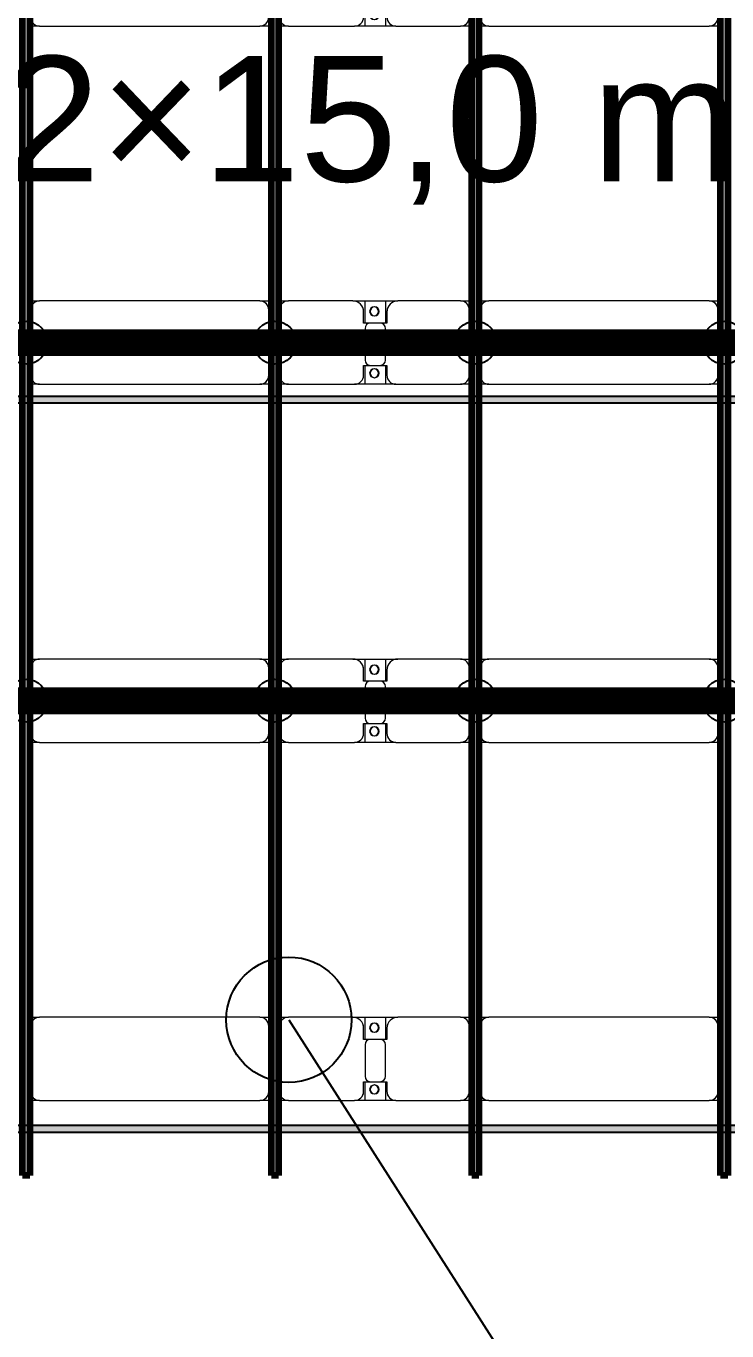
# Model space of a CAD drawing. Header units: millimetres. Extents: x 312848 to 517332, y -142134 to -35114.
# Drawn here: x 400452 to 404367, y -134847 to -127561 of the extents above; entities that cross this region are included whole.
import ezdxf

# ---------------------------------------------------------------- set-up
doc = ezdxf.new("R2010")
doc.units = ezdxf.units.MM
for name, color, linetype, lineweight in [('A-ANNO-DIMS', 211, 'Continuous', 9), ('A-ANNO-DIMS-500', 211, 'Continuous', 9), ('A-GENM', 13, 'Continuous', 9), ('S-BEAM', 12, 'Continuous', 9)]:
    doc.layers.add(name, color=color, linetype=linetype, lineweight=lineweight)
for name, color, linetype in [('GC-BICH NEO', 6, 'Continuous'), ('GC-DAY NEO', 5, 'Continuous'), ('GC-GHI CHU', 2, 'Continuous'), ('GC-HOP 40x60 GIA CUONG', 1, 'Continuous')]:
    doc.layers.add(name, color=color, linetype=linetype)
doc.styles.add('GC_VN', font='arial.ttf')
doc.styles.add('Trebuchet MS', font='trebuc.ttf', dxfattribs={"width": 0.8, "height": 1500})
doc.dimstyles.new('Arc_Length_-_3mm_Trebuchet_MS_3', dxfattribs={"dimscale": 304.8, "dimtxt": 1546.42636, "dimasz": 1.64042, "dimexe": 2.46063, "dimexo": 2.46063, "dimgap": 0.492126, "dimtad": 1, "dimdec": 0, "dimrnd": 10, "dimzin": 0, "dimdsep": 46, "dimtxsty": 'Trebuchet MS', "dimblk1": 'OBLIQUE', "dimblk2": 'OBLIQUE', "dimsah": 1, "dimcen": 0.09, "dimdle": 1.64042, "dimazin": 0, "dimtfac": 1, "dimtdec": 4, "dimtix": 1, "dimtmove": 0, "dimatfit": 3, "dimfxl": 1, "dimtvp": 1, "dimtfill": 1, "dimtolj": 1, "dimtzin": 0, "dimarcsym": 2})

# ---------------------------------------------------------------- blocks, each defined once
blk = doc.blocks.new('Dai phao do pin - DẢI PHAO ĐỠ PIN-67305-KHUNG KẾT CẤU BÈ PIN 3')
at = {"layer": 'A-GENM', "color": 7}
for p, q in [((-675.6, 241.6), (-620.3, 241.6)), ((610.3, 241.6), (-620.3, 241.6)), ((610.3, 241.6), (674.4, 241.6)), ((714.4, 241.6), (769.7, 241.6)), ((1129.7, 241.6), (769.7, 241.6)), ((1129.7, 241.6), (1312.2, 241.6)), ((1197.8, 241.6), (1380.3, 241.6)), ((1197.8, 118.2), (1197.8, 241.6)), ((1312.2, 241.6), (1312.2, 118.2)), ((1730.3, 241.6), (1380.3, 241.6)), ((1730.3, 241.6), (1794.4, 241.6)), ((1834.4, 241.6), (1889.7, 241.6)), ((3120.3, 241.6), (1889.7, 241.6)), ((3120.3, 241.6), (3184.4, 241.6)), ((-670.3, 191.6), (-670.3, -173.4)), ((660.3, -173.4), (660.3, 191.6)), ((719.7, 191.6), (719.7, -173.4)), ((1189.7, 118.2), (1189.7, 181.6)), ((1320.3, 181.6), (1320.3, 118.2)), ((1780.3, -173.4), (1780.3, 191.6)), ((1839.7, 191.6), (1839.7, -173.4)), ((3170.3, -173.4), (3170.3, 191.6)), ((1282.2, 118.2), (1189.7, 118.2)), ((1197.8, 88.2), (1197.8, -88.2)), ((1320.3, 118.2), (1227.8, 118.2)), ((1312.2, -88.2), (1312.2, 88.2)), ((1189.7, -173.4), (1189.7, -118.2)), ((1189.7, -118.2), (1282.2, -118.2)), ((1197.8, -223.4), (1197.8, -118.2)), ((1227.8, -118.2), (1320.3, -118.2)), ((1312.2, -118.2), (1312.2, -223.4)), ((1320.3, -118.2), (1320.3, -173.4)), ((-620.3, -223.4), (-675.6, -223.4)), ((-620.3, -223.4), (610.3, -223.4)), ((674.4, -223.4), (610.3, -223.4)), ((769.7, -223.4), (714.4, -223.4)), ((769.7, -223.4), (1139.7, -223.4)), ((1312.2, -223.4), (1139.7, -223.4)), ((1370.3, -223.4), (1197.8, -223.4)), ((1370.3, -223.4), (1730.3, -223.4)), ((1794.4, -223.4), (1730.3, -223.4)), ((1889.7, -223.4), (1834.4, -223.4)), ((1889.7, -223.4), (3120.3, -223.4)), ((3184.4, -223.4), (3120.3, -223.4))]:
    blk.add_line(p, q, dxfattribs=at)
for centre, radius, start, end in [((-620.3, 191.6), 50, 90, 180), ((-620.3, 191.6), 50, 105, 180), ((610.3, 191.6), 50, 360, 90), ((610.3, 191.6), 50, 15, 90), ((769.7, 191.6), 50, 90, 180), ((769.7, 191.6), 50, 135, 180), ((1129.7, 181.6), 60, 360, 90), ((1380.3, 181.6), 60, 90, 180), ((1730.3, 191.6), 50, 360, 90), ((1730.3, 191.6), 50, 360, 45), ((1889.7, 191.6), 50, 90, 180), ((1889.7, 191.6), 50, 105, 180), ((3120.3, 191.6), 50, 360, 90), ((3120.3, 191.6), 50, 15, 90), ((1129.7, 181.6), 60, 360, 30), ((1248.6, 183.2), 25, 360, 180), ((1248.6, 183.2), 25, 180, 0), ((1251.4, 183.2), 25, 0, 180), ((1251.4, 183.2), 25, 180, 0), ((1380.3, 181.6), 60, 150, 180), ((1227.8, 88.2), 30, 90, 180), ((1282.2, 88.2), 30, 360, 90), ((1227.8, -88.2), 30, 180, 270), ((1248.6, -161.8), 25, 360, 180), ((1251.4, -161.8), 25, 0, 180), ((1282.2, -88.2), 30, 270, 360), ((-620.3, -173.4), 50, 180, 270), ((-620.3, -173.4), 50, 180, 270), ((610.3, -173.4), 50, 270, 360), ((610.3, -173.4), 50, 285, 360), ((769.7, -173.4), 50, 180, 270), ((769.7, -173.4), 50, 180, 225), ((1139.7, -173.4), 50, 270, 360), ((1139.7, -173.4), 50, 315, 360), ((1248.6, -161.8), 25, 180, 360), ((1251.4, -161.8), 25, 180, 0), ((1370.3, -173.4), 50, 180, 270), ((1370.3, -173.4), 50, 180, 225), ((1730.3, -173.4), 50, 270, 360), ((1730.3, -173.4), 50, 315, 360), ((1889.7, -173.4), 50, 180, 270), ((1889.7, -173.4), 50, 180, 270), ((3120.3, -173.4), 50, 270, 360), ((3120.3, -173.4), 50, 285, 360)]:
    blk.add_arc(centre, radius, start, end, dxfattribs=at)
blk = doc.blocks.new('Dai phao do pin - DẢI PHAO ĐỠ PIN-V14-KHUNG KẾT CẤU BÈ PIN 3')
at = {"layer": 'A-GENM', "color": 7}
for p, q in [((-675.6, 241.6), (-620.3, 241.6)), ((610.3, 241.6), (-620.3, 241.6)), ((610.3, 241.6), (674.4, 241.6)), ((714.4, 241.6), (769.7, 241.6)), ((1129.7, 241.6), (769.7, 241.6)), ((1129.7, 241.6), (1312.2, 241.6)), ((1197.8, 241.6), (1380.3, 241.6)), ((1197.8, 118.2), (1197.8, 241.6)), ((1312.2, 241.6), (1312.2, 118.2)), ((1730.3, 241.6), (1380.3, 241.6)), ((1730.3, 241.6), (1794.4, 241.6)), ((1834.4, 241.6), (1889.7, 241.6)), ((3120.3, 241.6), (1889.7, 241.6)), ((3120.3, 241.6), (3184.4, 241.6)), ((-670.3, 191.6), (-670.3, -173.4)), ((660.3, -173.4), (660.3, 191.6)), ((719.7, 191.6), (719.7, -173.4)), ((1189.7, 118.2), (1189.7, 181.6)), ((1320.3, 181.6), (1320.3, 118.2)), ((1780.3, -173.4), (1780.3, 191.6)), ((1839.7, 191.6), (1839.7, -173.4)), ((3170.3, -173.4), (3170.3, 191.6)), ((1282.2, 118.2), (1189.7, 118.2)), ((1197.8, 88.2), (1197.8, -88.2)), ((1320.3, 118.2), (1227.8, 118.2)), ((1312.2, -88.2), (1312.2, 88.2)), ((1189.7, -173.4), (1189.7, -118.2)), ((1189.7, -118.2), (1282.2, -118.2)), ((1197.8, -223.4), (1197.8, -118.2)), ((1227.8, -118.2), (1320.3, -118.2)), ((1312.2, -118.2), (1312.2, -223.4)), ((1320.3, -118.2), (1320.3, -173.4)), ((-620.3, -223.4), (-675.6, -223.4)), ((-620.3, -223.4), (610.3, -223.4)), ((674.4, -223.4), (610.3, -223.4)), ((769.7, -223.4), (714.4, -223.4)), ((769.7, -223.4), (1139.7, -223.4)), ((1312.2, -223.4), (1139.7, -223.4)), ((1370.3, -223.4), (1197.8, -223.4)), ((1370.3, -223.4), (1730.3, -223.4)), ((1794.4, -223.4), (1730.3, -223.4)), ((1889.7, -223.4), (1834.4, -223.4)), ((1889.7, -223.4), (3120.3, -223.4)), ((3184.4, -223.4), (3120.3, -223.4))]:
    blk.add_line(p, q, dxfattribs=at)
for centre, radius, start, end in [((-620.3, 191.6), 50, 90, 180), ((-620.3, 191.6), 50, 105, 180), ((610.3, 191.6), 50, 360, 90), ((610.3, 191.6), 50, 15, 90), ((769.7, 191.6), 50, 90, 180), ((769.7, 191.6), 50, 135, 180), ((1129.7, 181.6), 60, 360, 90), ((1380.3, 181.6), 60, 90, 180), ((1730.3, 191.6), 50, 360, 90), ((1730.3, 191.6), 50, 360, 45), ((1889.7, 191.6), 50, 90, 180), ((1889.7, 191.6), 50, 105, 180), ((3120.3, 191.6), 50, 360, 90), ((3120.3, 191.6), 50, 15, 90), ((1129.7, 181.6), 60, 360, 30), ((1248.6, 183.2), 25, 360, 180), ((1248.6, 183.2), 25, 180, 0), ((1251.4, 183.2), 25, 0, 180), ((1251.4, 183.2), 25, 180, 0), ((1380.3, 181.6), 60, 150, 180), ((1227.8, 88.2), 30, 90, 180), ((1282.2, 88.2), 30, 360, 90), ((1227.8, -88.2), 30, 180, 270), ((1248.6, -161.8), 25, 360, 180), ((1251.4, -161.8), 25, 0, 180), ((1282.2, -88.2), 30, 270, 360), ((-620.3, -173.4), 50, 180, 270), ((-620.3, -173.4), 50, 180, 270), ((610.3, -173.4), 50, 270, 360), ((610.3, -173.4), 50, 285, 360), ((769.7, -173.4), 50, 180, 270), ((769.7, -173.4), 50, 180, 225), ((1139.7, -173.4), 50, 270, 360), ((1139.7, -173.4), 50, 315, 360), ((1248.6, -161.8), 25, 180, 360), ((1251.4, -161.8), 25, 180, 0), ((1370.3, -173.4), 50, 180, 270), ((1370.3, -173.4), 50, 180, 225), ((1730.3, -173.4), 50, 270, 360), ((1730.3, -173.4), 50, 315, 360), ((1889.7, -173.4), 50, 180, 270), ((1889.7, -173.4), 50, 180, 270), ((3120.3, -173.4), 50, 270, 360), ((3120.3, -173.4), 50, 285, 360)]:
    blk.add_arc(centre, radius, start, end, dxfattribs=at)
blk = doc.blocks.new('Dầm C52 - Dầm C52-66217-KHUNG KẾT CẤU BÈ PIN 3')
at = {"layer": 'S-BEAM', "lineweight": 140}
blk.add_hatch(color=1, dxfattribs=at).paths.add_polyline_path([(-10599.4, -20), (10599.4, -20), (10599.4, 20), (-10599.4, 20)])
at = {"layer": 'S-BEAM', "color": 1, "lineweight": 140}
for p, q in [((-10599.4, -20), (-10599.4, 20)), ((-10599.4, 20), (10599.4, 20)), ((10599.4, -20), (-10599.4, -20))]:
    blk.add_line(p, q, dxfattribs=at)
blk = doc.blocks.new('Dầm C52 - Dầm C52-V17-KHUNG KẾT CẤU BÈ PIN 3')
at = {"layer": 'S-BEAM', "lineweight": 140}
blk.add_hatch(color=1, dxfattribs=at).paths.add_polyline_path([(-10599.4, -20), (10599.4, -20), (10599.4, 20), (-10599.4, 20)])
at = {"layer": 'S-BEAM', "color": 1, "lineweight": 140}
for p, q in [((-10599.4, -20), (-10599.4, 20)), ((-10599.4, 20), (10599.4, 20)), ((10599.4, -20), (-10599.4, -20))]:
    blk.add_line(p, q, dxfattribs=at)
blk = doc.blocks.new('Dầm C52 - Hộp 40x60-69326-KHUNG KẾT CẤU BÈ PIN 3')
at = {"layer": 'S-BEAM', "lineweight": 25}
blk.add_hatch(color=4, dxfattribs=at).paths.add_polyline_path([(55975.3, -20), (55975.3, 20), (-55975.3, 20), (-55975.3, -20), (55935.6, -20)])
at = {"layer": 'S-BEAM', "color": 4, "lineweight": 25}
for p, q in [((-55975.3, 20), (55975.3, 20)), ((55975.3, -20), (-55975.3, -20))]:
    blk.add_line(p, q, dxfattribs=at)
blk = doc.blocks.new('be pin 3_rvt-1-KHUNG KẾT CẤU BÈ PIN 3')
at = {"layer": 'A-GENM', "color": 4, "lineweight": 25}
for name, p in [('Dai phao do pin - DẢI PHAO ĐỠ PIN-V14-KHUNG KẾT CẤU BÈ PIN 3', (401148.1, -127337.3)), ('Dai phao do pin - DẢI PHAO ĐỠ PIN-67305-KHUNG KẾT CẤU BÈ PIN 3', (401148.1, -129337.3)), ('Dai phao do pin - DẢI PHAO ĐỠ PIN-V14-KHUNG KẾT CẤU BÈ PIN 3', (401148.1, -131337.3)), ('Dai phao do pin - DẢI PHAO ĐỠ PIN-67305-KHUNG KẾT CẤU BÈ PIN 3', (401148.1, -133337.3))]:
    blk.add_blockref(name, p, dxfattribs=at)
at = {"layer": 'S-BEAM', "color": 4, "lineweight": 25, "rotation": 90.00000000000091}
for name, p in [('Dầm C52 - Dầm C52-V17-KHUNG KẾT CẤU BÈ PIN 3', (400452.5, -123380.6)), ('Dầm C52 - Dầm C52-66217-KHUNG KẾT CẤU BÈ PIN 3', (401842.5, -123380.6)), ('Dầm C52 - Dầm C52-V17-KHUNG KẾT CẤU BÈ PIN 3', (402962.5, -123380.6)), ('Dầm C52 - Dầm C52-V17-KHUNG KẾT CẤU BÈ PIN 3', (404352.5, -123380.6))]:
    blk.add_blockref(name, p, dxfattribs=at)
at = {"layer": 'S-BEAM', "color": 4, "lineweight": 25}
for p in [(380507.8, -129647.4), (380507.8, -133718.6)]:
    blk.add_blockref('Dầm C52 - Hộp 40x60-69326-KHUNG KẾT CẤU BÈ PIN 3', p, dxfattribs=at)
blk = doc.blocks.new('DIMBLOCK2-KHUNG KẾT CẤU BÈ PIN 3')
at = {"layer": 'A-ANNO-DIMS-500', "transparency": 16777216}
for p, q in [((398624.7, -137495), (398624.7, -134310.2)), ((435744.7, -137495), (435744.7, -134310.6)), ((436244.7, -137495), (398624.7, -137495)), ((398624.7, -137495), (398624.7, -138245)), ((435744.7, -137495), (435744.7, -138245))]:
    blk.add_line(p, q, dxfattribs=at)
at = {"layer": 'A-ANNO-DIMS-500', "lineweight": 70, "transparency": 16777216}
for p, q in [((398624.7, -137495), (398874.7, -137245)), ((435744.7, -137495), (435994.7, -137245)), ((398624.7, -137495), (398374.7, -137745)), ((435744.7, -137495), (435494.7, -137745))]:
    blk.add_line(p, q, dxfattribs=at)
at = {"layer": 'A-ANNO-DIMS-500', "color": 0, "transparency": 16777216, "insert": (415218.9, -135425.6), "char_height": 1500, "width": 4717.911, "attachment_point": 1, "line_spacing_factor": 1.048425, "style": 'Trebuchet MS', "bg_fill": 3, "box_fill_scale": 1.25, "bg_fill_color": 256, "bg_fill_true_color": 13158600, "bg_fill_transparency": 0}
blk.add_mtext('37120', dxfattribs=at)
blk = doc.blocks.new('_Oblique')
at = {"color": 0, "linetype": 'ByBlock', "lineweight": -2}
blk.add_line((-0.5, -0.5), (0.5, 0.5), dxfattribs=at)
blk = doc.blocks.new('DIMBLOCK6-KHUNG KẾT CẤU BÈ PIN 3')
at = {"layer": 'A-ANNO-DIMS-500', "transparency": 16777216}
for p, q in [((325844.7, -141383.9), (325844.7, -134310.2)), ((435744.7, -141383.9), (435744.7, -134310.6)), ((436244.7, -141383.9), (325344.7, -141383.9)), ((325844.7, -141383.9), (325844.7, -142133.9)), ((435744.7, -141383.9), (435744.7, -142133.9))]:
    blk.add_line(p, q, dxfattribs=at)
at = {"layer": 'A-ANNO-DIMS-500', "lineweight": 70, "transparency": 16777216}
for p, q in [((325844.7, -141383.9), (326094.7, -141133.9)), ((435744.7, -141383.9), (435994.7, -141133.9)), ((325844.7, -141383.9), (325594.7, -141633.9)), ((435744.7, -141383.9), (435494.7, -141633.9))]:
    blk.add_line(p, q, dxfattribs=at)
at = {"layer": 'A-ANNO-DIMS-500', "color": 0, "transparency": 16777216, "insert": (378435.8, -139314.5), "char_height": 1500, "width": 5661.493, "attachment_point": 1, "line_spacing_factor": 1.048425, "style": 'Trebuchet MS', "bg_fill": 3, "box_fill_scale": 1.25, "bg_fill_color": 256, "bg_fill_true_color": 13158600, "bg_fill_transparency": 0}
blk.add_mtext('109900', dxfattribs=at)

msp = doc.modelspace()

# ---------------------------------------------------------------- linework, layer by layer
at = {"layer": 'GC-BICH NEO'}
msp.add_circle((401920.4, -133109.6), 350, dxfattribs=at)
at = {"layer": 'GC-HOP 40x60 GIA CUONG', "const_width": 150}
for points in [[(392670.4, -129328.3), (407670.4, -129328.3)], [(392670.4, -131328.3), (407670.4, -131328.3)]]:
    msp.add_lwpolyline(points, dxfattribs=at)
at = {"layer": 'GC-HOP 40x60 GIA CUONG'}
for centre in [(400452.5, -129328.3), (401842.5, -129328.3), (402962.5, -129328.3), (404352.5, -129328.3), (400452.5, -131328.3), (401842.5, -131328.3), (402962.5, -131328.3), (404352.5, -131328.3)]:
    msp.add_circle(centre, 120, dxfattribs=at)

# ---------------------------------------------------------------- block references
at = {"lineweight": 5}
msp.add_blockref('be pin 3_rvt-1-KHUNG KẾT CẤU BÈ PIN 3', (0, 0), dxfattribs=at)

# ---------------------------------------------------------------- texts
at = {"layer": 'GC-GHI CHU', "style": 'GC_VN'}
msp.add_text('B3-05: 2×15,0 m', height=700, dxfattribs=at).set_placement((397170.4, -128428.3))

# ---------------------------------------------------------------- next in the draw order: dimensions: what is measured, and where the dimension line sits
at = {"layer": 'A-ANNO-DIMS'}
dim = msp.add_linear_dim(base=(398624.7, -137495), p1=(435744.7, -133560.6), p2=(398624.7, -133560.2), angle=0, dimstyle='Arc_Length_-_3mm_Trebuchet_MS_3', override={"dimpost": '<>', "dimfxl": 37120.000002}, dxfattribs=at)
dim.commit()
dim.dimension.update_dxf_attribs({"geometry": 'DIMBLOCK2-KHUNG KẾT CẤU BÈ PIN 3', "text_midpoint": (417184.7, -136581.9)})

# ---------------------------------------------------------------- next in the draw order: dimensions: what is measured, and where the dimension line sits
dim = msp.add_linear_dim(base=(325844.7, -141383.9), p1=(435744.7, -133560.6), p2=(325844.7, -133560.2), angle=0, dimstyle='Arc_Length_-_3mm_Trebuchet_MS_3', override={"dimpost": '<>', "dimfxl": 109900.000001}, dxfattribs=at)
dim.commit()
dim.dimension.update_dxf_attribs({"geometry": 'DIMBLOCK6-KHUNG KẾT CẤU BÈ PIN 3', "text_midpoint": (380794.7, -140468.2)})

# ---------------------------------------------------------------- next in the draw order: linework, layer by layer
at = {"layer": 'GC-DAY NEO'}
msp.add_line((401920.4, -133109.6), (406228.3, -139850.6), dxfattribs=at)

doc.saveas('drawing.dxf')
